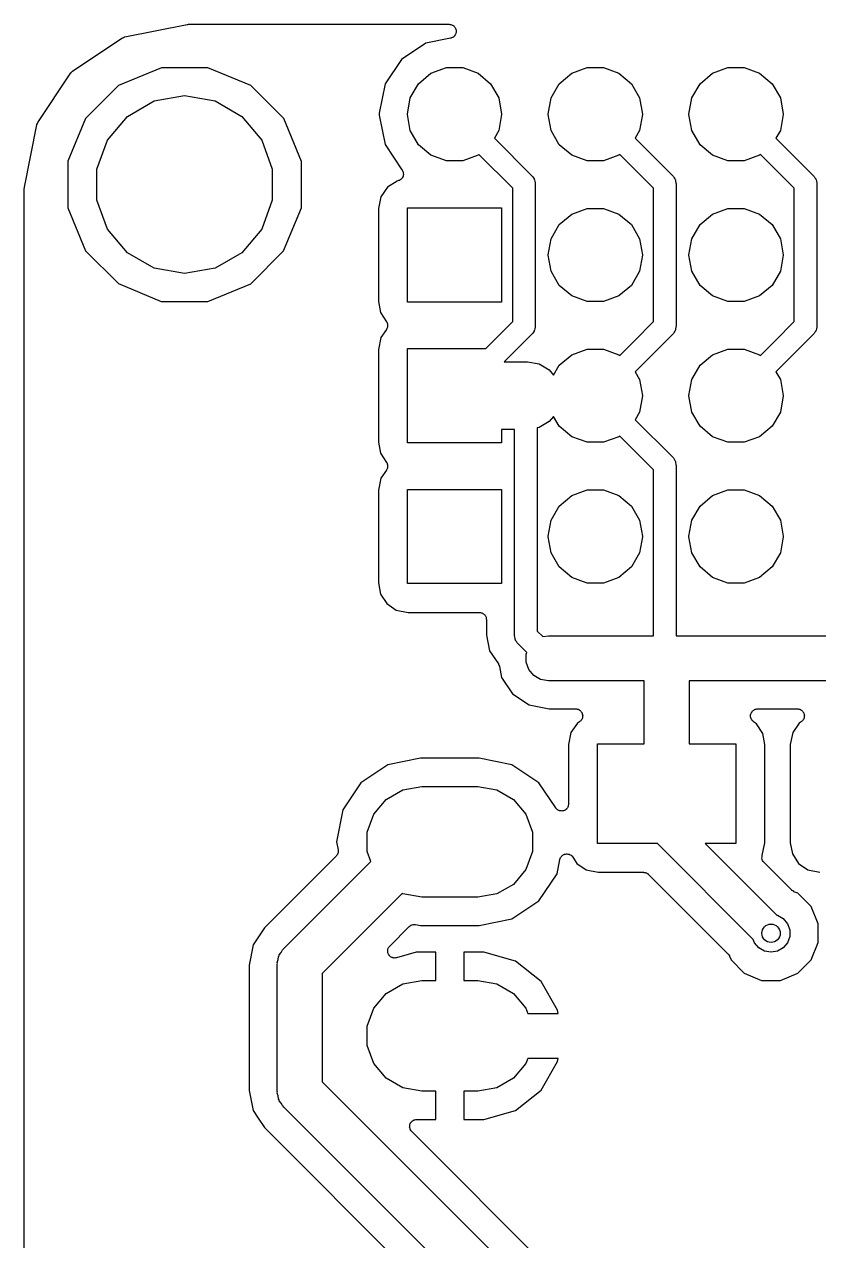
# Model space of a CAD drawing. Extents: x -71.9 to -7.4, y 11.1 to 59.4.
# Drawn here: x -71.89 to -57.56, y 37.44 to 59.39 of the extents above; entities that cross this region are included whole.
import ezdxf

# ---------------------------------------------------------------- set-up
doc = ezdxf.new("R2010")
doc.units = 0
doc.header["$MEASUREMENT"] = 0
doc.layers.add('BLACK', color=7, linetype='CONTINUOUS')

msp = doc.modelspace()

# ---------------------------------------------------------------- linework, layer by layer
at = {"layer": 'Black'}
for p, q in [((-70.0774, 59.1658), (-68.9524, 59.3896)), ((-68.9524, 59.3896), (-68.9399, 59.3898)), ((-68.9399, 59.3898), (-68.9276, 59.392)), ((-68.9276, 59.392), (-64.226, 59.392)), ((-64.226, 59.392), (-64.2164, 59.3903)), ((-64.2164, 59.3903), (-64.2067, 59.3905)), ((-64.2067, 59.3905), (-64.1948, 59.3865)), ((-64.1948, 59.3865), (-64.1825, 59.3843)), ((-64.1825, 59.3843), (-64.1741, 59.3795)), ((-64.1741, 59.3795), (-64.1649, 59.3763)), ((-64.1649, 59.3763), (-64.1552, 59.3685)), ((-64.1552, 59.3685), (-64.1444, 59.3623)), ((-64.1444, 59.3623), (-64.1381, 59.3548)), ((-64.1381, 59.3548), (-64.1305, 59.3487)), ((-64.1305, 59.3487), (-64.124, 59.3381)), ((-64.124, 59.3381), (-64.116, 59.3285)), ((-64.116, 59.3285), (-64.1127, 59.3194)), ((-64.1127, 59.3194), (-64.1076, 59.311)), ((-64.1076, 59.311), (-64.1052, 59.2988)), ((-64.1052, 59.2988), (-64.1009, 59.2871)), ((-64.1009, 59.2871), (-64.1009, 59.2773)), ((-64.1009, 59.2773), (-64.099, 59.2678)), ((-64.099, 59.2678), (-64.1009, 59.2554)), ((-71.0155, 58.5506), (-70.1232, 59.1468)), ((-70.1232, 59.1468), (-70.1206, 59.1479)), ((-70.1206, 59.1479), (-70.1185, 59.1498)), ((-70.1185, 59.1498), (-70.1005, 59.1568)), ((-70.1005, 59.1568), (-70.0828, 59.1646)), ((-70.0828, 59.1646), (-70.08, 59.1648)), ((-70.08, 59.1648), (-70.0774, 59.1658)), ((-64.6487, 59.0514), (-65.0885, 58.7576)), ((-64.2012, 59.1404), (-64.6487, 59.0514)), ((-64.1921, 59.144), (-64.2012, 59.1404)), ((-64.1825, 59.1457), (-64.1921, 59.144)), ((-64.1717, 59.1519), (-64.1825, 59.1457)), ((-64.1601, 59.1564), (-64.1717, 59.1519)), ((-64.1528, 59.1628), (-64.1601, 59.1564)), ((-64.1444, 59.1677), (-64.1528, 59.1628)), ((-64.1363, 59.1773), (-64.1444, 59.1677)), ((-64.1269, 59.1855), (-64.1363, 59.1773)), ((-64.1223, 59.194), (-64.1269, 59.1855)), ((-64.116, 59.2015), (-64.1223, 59.194)), ((-64.1117, 59.2132), (-64.116, 59.2015)), ((-64.1057, 59.2242), (-64.1117, 59.2132)), ((-64.1042, 59.2338), (-64.1057, 59.2242)), ((-64.1009, 59.2429), (-64.1042, 59.2338)), ((-64.1009, 59.2554), (-64.1009, 59.2429)), ((-69.4175, 58.6084), (-70.1925, 58.2881)), ((-68.5789, 58.6076), (-69.4175, 58.6084)), ((-67.8044, 58.286), (-68.5789, 58.6076)), ((-65.0885, 58.7576), (-65.3823, 58.3178)), ((-64.555, 58.5094), (-64.2776, 58.6103)), ((-64.2776, 58.6103), (-63.9824, 58.6103)), ((-63.9824, 58.6103), (-63.705, 58.5094)), ((-62.015, 58.5094), (-61.7376, 58.6103)), ((-61.7376, 58.6103), (-61.4424, 58.6103)), ((-61.4424, 58.6103), (-61.165, 58.5094)), ((-59.475, 58.5094), (-59.1976, 58.6103)), ((-59.1976, 58.6103), (-58.9024, 58.6103)), ((-58.9024, 58.6103), (-58.625, 58.5094)), ((-71.6468, 57.6232), (-71.0506, 58.5155)), ((-71.0506, 58.5155), (-71.0486, 58.5175)), ((-71.0486, 58.5175), (-71.0474, 58.5201)), ((-71.0474, 58.5201), (-71.0334, 58.5334)), ((-71.0334, 58.5334), (-71.0201, 58.5474)), ((-71.0201, 58.5474), (-71.0176, 58.5486)), ((-71.0176, 58.5486), (-71.0155, 58.5506)), ((-64.7811, 58.3196), (-64.555, 58.5094)), ((-63.705, 58.5094), (-63.4789, 58.3196)), ((-62.2411, 58.3196), (-62.015, 58.5094)), ((-61.165, 58.5094), (-60.9389, 58.3196)), ((-59.7011, 58.3196), (-59.475, 58.5094)), ((-58.625, 58.5094), (-58.3989, 58.3196)), ((-70.1925, 58.2881), (-70.786, 57.6956)), ((-67.2119, 57.6925), (-67.8044, 58.286)), ((-65.3823, 58.3178), (-65.488, 57.7866)), ((-64.9287, 58.064), (-64.7811, 58.3196)), ((-63.4789, 58.3196), (-63.3313, 58.064)), ((-62.3887, 58.064), (-62.2411, 58.3196)), ((-60.9389, 58.3196), (-60.7913, 58.064)), ((-59.8487, 58.064), (-59.7011, 58.3196)), ((-58.3989, 58.3196), (-58.2513, 58.064)), ((-70.0324, 57.7304), (-69.5493, 58.0093)), ((-69.5493, 58.0093), (-69, 58.1061)), ((-69, 58.1061), (-68.4507, 58.0093)), ((-68.4507, 58.0093), (-67.9676, 57.7304)), ((-64.98, 57.7732), (-64.9287, 58.064)), ((-63.3313, 58.064), (-63.28, 57.7732)), ((-62.44, 57.7732), (-62.3887, 58.064)), ((-60.7913, 58.064), (-60.74, 57.7732)), ((-59.9, 57.7732), (-59.8487, 58.064)), ((-58.2513, 58.064), (-58.2, 57.7732)), ((-70.3909, 57.3031), (-70.0324, 57.7304)), ((-67.9676, 57.7304), (-67.6091, 57.3031)), ((-65.488, 57.7866), (-65.488, 57.7534)), ((-65.488, 57.7534), (-65.3823, 57.2222)), ((-64.98, 57.7668), (-64.98, 57.7732)), ((-64.9287, 57.476), (-64.98, 57.7668)), ((-63.28, 57.7668), (-63.3313, 57.476)), ((-63.28, 57.7732), (-63.28, 57.7668)), ((-62.44, 57.7668), (-62.44, 57.7732)), ((-62.3887, 57.476), (-62.44, 57.7668)), ((-60.74, 57.7668), (-60.7913, 57.476)), ((-60.74, 57.7732), (-60.74, 57.7668)), ((-59.9, 57.7668), (-59.9, 57.7732)), ((-59.8487, 57.476), (-59.9, 57.7668)), ((-58.2, 57.7668), (-58.2513, 57.476)), ((-58.2, 57.7732), (-58.2, 57.7668)), ((-71.8896, 56.4524), (-71.6658, 57.5774)), ((-71.6658, 57.5774), (-71.6648, 57.58)), ((-71.6648, 57.58), (-71.6646, 57.5828)), ((-71.6646, 57.5828), (-71.6568, 57.6005)), ((-71.6568, 57.6005), (-71.6498, 57.6185)), ((-71.6498, 57.6185), (-71.6479, 57.6206)), ((-71.6479, 57.6206), (-71.6468, 57.6232)), ((-70.786, 57.6956), (-71.1076, 56.9211)), ((-66.8916, 56.9175), (-67.2119, 57.6925)), ((-70.5817, 56.7789), (-70.3909, 57.3031)), ((-67.6091, 57.3031), (-67.4183, 56.7789)), ((-64.7811, 57.2204), (-64.9287, 57.476)), ((-63.3313, 57.476), (-63.4108, 57.3382)), ((-63.4108, 57.3382), (-62.7331, 56.6605)), ((-62.2411, 57.2204), (-62.3887, 57.476)), ((-60.7913, 57.476), (-60.8708, 57.3382)), ((-60.8708, 57.3382), (-60.1931, 56.6605)), ((-59.7011, 57.2204), (-59.8487, 57.476)), ((-58.2513, 57.476), (-58.3308, 57.3382)), ((-58.3308, 57.3382), (-57.6531, 56.6605)), ((-65.3823, 57.2222), (-65.0779, 56.7665)), ((-64.555, 57.0306), (-64.7811, 57.2204)), ((-62.015, 57.0306), (-62.2411, 57.2204)), ((-59.475, 57.0306), (-59.7011, 57.2204)), ((-71.1076, 56.9211), (-71.1084, 56.0825)), ((-66.8924, 56.0789), (-66.8916, 56.9175)), ((-64.2776, 56.9297), (-64.555, 57.0306)), ((-63.9824, 56.9297), (-64.2776, 56.9297)), ((-63.705, 57.0306), (-63.9824, 56.9297)), ((-63.6903, 57.0429), (-63.705, 57.0306)), ((-63.08, 56.4326), (-63.6903, 57.0429)), ((-61.7376, 56.9297), (-62.015, 57.0306)), ((-61.4424, 56.9297), (-61.7376, 56.9297)), ((-61.165, 57.0306), (-61.4424, 56.9297)), ((-61.1503, 57.0429), (-61.165, 57.0306)), ((-60.54, 56.4326), (-61.1503, 57.0429)), ((-59.1976, 56.9297), (-59.475, 57.0306)), ((-58.9024, 56.9297), (-59.1976, 56.9297)), ((-58.625, 57.0306), (-58.9024, 56.9297)), ((-58.6103, 57.0429), (-58.625, 57.0306)), ((-58, 56.4326), (-58.6103, 57.0429)), ((-70.5817, 56.2211), (-70.5817, 56.7789)), ((-67.4183, 56.7789), (-67.4183, 56.2211)), ((-65.0779, 56.7665), (-65.0764, 56.7651)), ((-65.0764, 56.7651), (-65.0749, 56.762)), ((-65.0749, 56.762), (-65.0745, 56.7614)), ((-65.0745, 56.7614), (-65.0735, 56.7593)), ((-65.0735, 56.7593), (-65.0688, 56.7497)), ((-65.0626, 56.6389), (-65.0722, 56.6245)), ((-65.0688, 56.7497), (-65.06, 56.7348)), ((-65.0614, 56.6437), (-65.0626, 56.6389)), ((-65.059, 56.648), (-65.0614, 56.6437)), ((-65.06, 56.7348), (-65.0591, 56.73)), ((-65.0591, 56.73), (-65.0569, 56.7256)), ((-65.0562, 56.665), (-65.059, 56.648)), ((-65.0569, 56.7256), (-65.055, 56.7084)), ((-65.0521, 56.6817), (-65.0562, 56.665)), ((-65.055, 56.7084), (-65.0518, 56.6915)), ((-65.0518, 56.6915), (-65.0526, 56.6866)), ((-65.0526, 56.6866), (-65.0521, 56.6817)), ((-62.7331, 56.6605), (-62.728, 56.6532)), ((-62.728, 56.6532), (-62.7211, 56.6474)), ((-62.7211, 56.6474), (-62.7079, 56.6244)), ((-60.1931, 56.6605), (-60.188, 56.6532)), ((-60.188, 56.6532), (-60.1811, 56.6474)), ((-60.1811, 56.6474), (-60.1679, 56.6244)), ((-57.6531, 56.6605), (-57.648, 56.6532)), ((-57.648, 56.6532), (-57.6411, 56.6474)), ((-57.6411, 56.6474), (-57.6279, 56.6244)), ((-71.892, 56.4276), (-71.8898, 56.4399)), ((-71.892, 56.0574), (-71.892, 56.4276)), ((-71.8898, 56.4399), (-71.8896, 56.4524)), ((-65.3411, 56.4512), (-65.4571, 56.2815)), ((-65.1675, 56.5629), (-65.3411, 56.4512)), ((-65.1553, 56.5652), (-65.1675, 56.5629)), ((-65.1392, 56.5713), (-65.1553, 56.5652)), ((-65.1227, 56.5761), (-65.1392, 56.5713)), ((-65.1187, 56.579), (-65.1227, 56.5761)), ((-65.1141, 56.5808), (-65.1187, 56.579)), ((-65.101, 56.592), (-65.1141, 56.5808)), ((-65.0871, 56.6022), (-65.101, 56.592)), ((-65.0843, 56.6063), (-65.0871, 56.6022)), ((-65.0806, 56.6095), (-65.0843, 56.6063)), ((-65.0722, 56.6245), (-65.0806, 56.6095)), ((-63.08, 54.0274), (-63.08, 56.4326)), ((-62.7079, 56.6244), (-62.6926, 56.6027)), ((-62.6926, 56.6027), (-62.6903, 56.594)), ((-62.6903, 56.594), (-62.6859, 56.5863)), ((-62.6859, 56.5863), (-62.6812, 56.5601)), ((-62.6812, 56.5601), (-62.6744, 56.5345)), ((-62.6744, 56.5345), (-62.6752, 56.5256)), ((-62.6752, 56.5256), (-62.6736, 56.5168)), ((-62.6736, 56.5168), (-62.6736, 53.9432)), ((-60.54, 54.0274), (-60.54, 56.4326)), ((-60.1679, 56.6244), (-60.1526, 56.6027)), ((-60.1526, 56.6027), (-60.1503, 56.594)), ((-60.1503, 56.594), (-60.1459, 56.5863)), ((-60.1459, 56.5863), (-60.1412, 56.5601)), ((-60.1412, 56.5601), (-60.1344, 56.5345)), ((-60.1344, 56.5345), (-60.1352, 56.5256)), ((-60.1352, 56.5256), (-60.1336, 56.5168)), ((-60.1336, 56.5168), (-60.1336, 53.9432)), ((-58, 54.0274), (-58, 56.4326)), ((-57.6279, 56.6244), (-57.6126, 56.6027)), ((-57.6126, 56.6027), (-57.6103, 56.594)), ((-57.6103, 56.594), (-57.6059, 56.5863)), ((-57.6059, 56.5863), (-57.6012, 56.5601)), ((-57.6012, 56.5601), (-57.5944, 56.5345)), ((-57.5944, 56.5345), (-57.5952, 56.5256)), ((-57.5952, 56.5256), (-57.5936, 56.5168)), ((-57.5936, 56.5168), (-57.5936, 53.9432)), ((-70.3909, 55.6969), (-70.5817, 56.2211)), ((-67.4183, 56.2211), (-67.6091, 55.6969)), ((-65.4571, 56.2815), (-65.5004, 56.0673)), ((-71.892, 33.0574), (-71.892, 56.0574)), ((-71.1084, 56.0825), (-70.7881, 55.3075)), ((-67.214, 55.3044), (-66.8924, 56.0789)), ((-65.5004, 56.0673), (-65.5004, 54.3918)), ((-64.98, 54.38), (-64.98, 56.08)), ((-64.98, 56.08), (-63.28, 56.08)), ((-63.28, 56.08), (-63.28, 54.38)), ((-62.2411, 55.7796), (-62.015, 55.9694)), ((-62.015, 55.9694), (-61.7376, 56.0703)), ((-61.7376, 56.0703), (-61.4424, 56.0703)), ((-61.4424, 56.0703), (-61.165, 55.9694)), ((-61.165, 55.9694), (-60.9389, 55.7796)), ((-59.7011, 55.7796), (-59.475, 55.9694)), ((-59.475, 55.9694), (-59.1976, 56.0703)), ((-59.1976, 56.0703), (-58.9024, 56.0703)), ((-58.9024, 56.0703), (-58.625, 55.9694)), ((-58.625, 55.9694), (-58.3989, 55.7796)), ((-62.3887, 55.524), (-62.2411, 55.7796)), ((-60.9389, 55.7796), (-60.7913, 55.524)), ((-59.8487, 55.524), (-59.7011, 55.7796)), ((-58.3989, 55.7796), (-58.2513, 55.524)), ((-70.0324, 55.2696), (-70.3909, 55.6969)), ((-67.6091, 55.6969), (-67.9676, 55.2696)), ((-62.44, 55.2332), (-62.3887, 55.524)), ((-60.7913, 55.524), (-60.74, 55.2332)), ((-59.9, 55.2332), (-59.8487, 55.524)), ((-58.2513, 55.524), (-58.2, 55.2332)), ((-70.7881, 55.3075), (-70.1956, 54.714)), ((-69.5493, 54.9907), (-70.0324, 55.2696)), ((-67.9676, 55.2696), (-68.4507, 54.9907)), ((-67.8075, 54.7119), (-67.214, 55.3044)), ((-62.44, 55.2268), (-62.44, 55.2332)), ((-62.3887, 54.936), (-62.44, 55.2268)), ((-60.74, 55.2268), (-60.7913, 54.936)), ((-60.74, 55.2332), (-60.74, 55.2268)), ((-59.9, 55.2268), (-59.9, 55.2332)), ((-59.8487, 54.936), (-59.9, 55.2268)), ((-58.2, 55.2268), (-58.2513, 54.936)), ((-58.2, 55.2332), (-58.2, 55.2268)), ((-69, 54.8939), (-69.5493, 54.9907)), ((-68.4507, 54.9907), (-69, 54.8939)), ((-62.2411, 54.6804), (-62.3887, 54.936)), ((-60.7913, 54.936), (-60.9389, 54.6804)), ((-59.7011, 54.6804), (-59.8487, 54.936)), ((-58.2513, 54.936), (-58.3989, 54.6804)), ((-70.1956, 54.714), (-69.4211, 54.3924)), ((-68.5825, 54.3916), (-67.8075, 54.7119)), ((-62.015, 54.4906), (-62.2411, 54.6804)), ((-60.9389, 54.6804), (-61.165, 54.4906)), ((-59.475, 54.4906), (-59.7011, 54.6804)), ((-58.3989, 54.6804), (-58.625, 54.4906)), ((-61.7376, 54.3897), (-62.015, 54.4906)), ((-61.165, 54.4906), (-61.4424, 54.3897)), ((-59.1976, 54.3897), (-59.475, 54.4906)), ((-58.625, 54.4906), (-58.9024, 54.3897)), ((-69.4211, 54.3924), (-68.5825, 54.3916)), ((-65.5004, 54.3918), (-65.4629, 54.1925)), ((-63.28, 54.38), (-64.98, 54.38)), ((-61.4424, 54.3897), (-61.7376, 54.3897)), ((-58.9024, 54.3897), (-59.1976, 54.3897)), ((-65.4629, 54.1925), (-65.3562, 54.0266)), ((-65.3562, 54.0266), (-65.3531, 54.0193)), ((-65.3531, 54.0193), (-65.3485, 54.0129)), ((-65.3485, 54.0129), (-65.3447, 53.9992)), ((-65.3447, 53.9992), (-65.3391, 53.986)), ((-63.5674, 53.54), (-63.08, 54.0274)), ((-60.8837, 53.6837), (-60.54, 54.0274)), ((-58.3437, 53.6837), (-58, 54.0274)), ((-65.3581, 53.8863), (-65.4571, 53.7415)), ((-65.3549, 53.8935), (-65.3581, 53.8863)), ((-65.3501, 53.8998), (-65.3549, 53.8935)), ((-65.3458, 53.9134), (-65.3501, 53.8998)), ((-65.3399, 53.9265), (-65.3458, 53.9134)), ((-65.3393, 53.9344), (-65.3399, 53.9265)), ((-65.337, 53.9419), (-65.3393, 53.9344)), ((-65.3391, 53.986), (-65.3387, 53.9781)), ((-65.3387, 53.9781), (-65.3366, 53.9704)), ((-65.3366, 53.9704), (-65.3377, 53.9562)), ((-65.3377, 53.9562), (-65.337, 53.9419)), ((-62.7331, 53.7995), (-63.233, 53.2996)), ((-62.728, 53.8068), (-62.7331, 53.7995)), ((-62.7211, 53.8126), (-62.728, 53.8068)), ((-62.7079, 53.8356), (-62.7211, 53.8126)), ((-62.6926, 53.8573), (-62.7079, 53.8356)), ((-62.6903, 53.866), (-62.6926, 53.8573)), ((-62.6859, 53.8737), (-62.6903, 53.866)), ((-62.6812, 53.8999), (-62.6859, 53.8737)), ((-62.6744, 53.9255), (-62.6812, 53.8999)), ((-62.6736, 53.9432), (-62.6752, 53.9344)), ((-62.6752, 53.9344), (-62.6744, 53.9255)), ((-60.1931, 53.7995), (-60.5963, 53.3963)), ((-60.188, 53.8068), (-60.1931, 53.7995)), ((-60.1811, 53.8126), (-60.188, 53.8068)), ((-60.1679, 53.8356), (-60.1811, 53.8126)), ((-60.1526, 53.8573), (-60.1679, 53.8356)), ((-60.1503, 53.866), (-60.1526, 53.8573)), ((-60.1459, 53.8737), (-60.1503, 53.866)), ((-60.1412, 53.8999), (-60.1459, 53.8737)), ((-60.1344, 53.9255), (-60.1412, 53.8999)), ((-60.1336, 53.9432), (-60.1352, 53.9344)), ((-60.1352, 53.9344), (-60.1344, 53.9255)), ((-57.6531, 53.7995), (-58.0563, 53.3963)), ((-57.648, 53.8068), (-57.6531, 53.7995)), ((-57.6411, 53.8126), (-57.648, 53.8068)), ((-57.6279, 53.8356), (-57.6411, 53.8126)), ((-57.6126, 53.8573), (-57.6279, 53.8356)), ((-57.6103, 53.866), (-57.6126, 53.8573)), ((-57.6059, 53.8737), (-57.6103, 53.866)), ((-57.6012, 53.8999), (-57.6059, 53.8737)), ((-57.5944, 53.9255), (-57.6012, 53.8999)), ((-57.5936, 53.9432), (-57.5952, 53.9344)), ((-57.5952, 53.9344), (-57.5944, 53.9255)), ((-65.4571, 53.7415), (-65.5004, 53.5273)), ((-61.1503, 53.417), (-60.8837, 53.6837)), ((-58.6103, 53.417), (-58.3437, 53.6837)), ((-65.5004, 53.5273), (-65.5004, 51.8518)), ((-64.98, 51.84), (-64.98, 53.54)), ((-64.98, 53.54), (-63.5674, 53.54)), ((-62.2411, 53.2396), (-62.015, 53.4294)), ((-62.015, 53.4294), (-61.7376, 53.5303)), ((-61.7376, 53.5303), (-61.4424, 53.5303)), ((-61.4424, 53.5303), (-61.165, 53.4294)), ((-61.165, 53.4294), (-61.1503, 53.417)), ((-60.5963, 53.3963), (-60.8708, 53.1218)), ((-59.7011, 53.2396), (-59.475, 53.4294)), ((-59.475, 53.4294), (-59.1976, 53.5303)), ((-59.1976, 53.5303), (-58.9024, 53.5303)), ((-58.9024, 53.5303), (-58.625, 53.4294)), ((-58.625, 53.4294), (-58.6103, 53.417)), ((-58.0563, 53.3963), (-58.3308, 53.1218)), ((-63.233, 53.2996), (-62.8132, 53.2996)), ((-62.8132, 53.2996), (-62.6047, 53.2628)), ((-62.6047, 53.2628), (-62.4214, 53.157)), ((-62.4214, 53.157), (-62.3429, 53.0634)), ((-62.3429, 53.0634), (-62.2411, 53.2396)), ((-60.8708, 53.1218), (-60.7913, 52.984)), ((-59.8487, 52.984), (-59.7011, 53.2396)), ((-58.3308, 53.1218), (-58.2513, 52.984)), ((-60.7913, 52.984), (-60.74, 52.6932)), ((-59.9, 52.6932), (-59.8487, 52.984)), ((-58.2513, 52.984), (-58.2, 52.6932)), ((-60.74, 52.6868), (-60.7913, 52.396)), ((-60.74, 52.6932), (-60.74, 52.6868)), ((-59.9, 52.6868), (-59.9, 52.6932)), ((-59.8487, 52.396), (-59.9, 52.6868)), ((-58.2, 52.6868), (-58.2513, 52.396)), ((-58.2, 52.6932), (-58.2, 52.6868)), ((-62.3429, 52.3166), (-62.4214, 52.223)), ((-62.2411, 52.1404), (-62.3429, 52.3166)), ((-60.7913, 52.396), (-60.8708, 52.2582)), ((-60.8708, 52.2582), (-60.1931, 51.5805)), ((-59.7011, 52.1404), (-59.8487, 52.396)), ((-58.2513, 52.396), (-58.3989, 52.1404)), ((-63.0464, 52.0804), (-63.28, 52.0804)), ((-63.28, 52.0804), (-63.28, 51.84)), ((-63.0464, 48.6039), (-63.0464, 52.0804)), ((-62.6047, 52.1172), (-62.64, 52.1109)), ((-62.64, 52.1109), (-62.64, 48.6039)), ((-62.4214, 52.223), (-62.6047, 52.1172)), ((-62.015, 51.9506), (-62.2411, 52.1404)), ((-59.475, 51.9506), (-59.7011, 52.1404)), ((-58.3989, 52.1404), (-58.625, 51.9506)), ((-65.5004, 51.8518), (-65.4629, 51.6525)), ((-63.28, 51.84), (-64.98, 51.84)), ((-61.7376, 51.8497), (-62.015, 51.9506)), ((-61.4424, 51.8497), (-61.7376, 51.8497)), ((-61.165, 51.9506), (-61.4424, 51.8497)), ((-61.1503, 51.9629), (-61.165, 51.9506)), ((-60.54, 51.3526), (-61.1503, 51.9629)), ((-59.1976, 51.8497), (-59.475, 51.9506)), ((-58.9024, 51.8497), (-59.1976, 51.8497)), ((-58.625, 51.9506), (-58.9024, 51.8497)), ((-65.4629, 51.6525), (-65.3562, 51.4866)), ((-60.1931, 51.5805), (-60.188, 51.5732)), ((-65.3562, 51.4866), (-65.3531, 51.4793)), ((-65.3501, 51.3598), (-65.3549, 51.3535)), ((-65.3531, 51.4793), (-65.3485, 51.4729)), ((-65.3458, 51.3734), (-65.3501, 51.3598)), ((-65.3485, 51.4729), (-65.3447, 51.4592)), ((-65.3399, 51.3865), (-65.3458, 51.3734)), ((-65.3447, 51.4592), (-65.3391, 51.446)), ((-65.3393, 51.3944), (-65.3399, 51.3865)), ((-65.337, 51.4019), (-65.3393, 51.3944)), ((-65.3391, 51.446), (-65.3387, 51.4381)), ((-65.3387, 51.4381), (-65.3366, 51.4304)), ((-65.3366, 51.4304), (-65.3377, 51.4162)), ((-65.3377, 51.4162), (-65.337, 51.4019)), ((-60.188, 51.5732), (-60.1811, 51.5674)), ((-60.1811, 51.5674), (-60.1679, 51.5444)), ((-60.1679, 51.5444), (-60.1526, 51.5227)), ((-60.1526, 51.5227), (-60.1503, 51.514)), ((-60.1503, 51.514), (-60.1459, 51.5063)), ((-60.1459, 51.5063), (-60.1412, 51.4801)), ((-60.1412, 51.4801), (-60.1344, 51.4545)), ((-60.1344, 51.4545), (-60.1352, 51.4456)), ((-60.1352, 51.4456), (-60.1336, 51.4368)), ((-60.1336, 51.4368), (-60.1336, 48.3606)), ((-65.4571, 51.2015), (-65.5004, 50.9873)), ((-65.3581, 51.3463), (-65.4571, 51.2015)), ((-65.3549, 51.3535), (-65.3581, 51.3463)), ((-60.54, 48.3606), (-60.54, 51.3526)), ((-65.5004, 50.9873), (-65.5004, 49.3118)), ((-64.98, 49.3), (-64.98, 51)), ((-64.98, 51), (-63.28, 51)), ((-63.28, 51), (-63.28, 49.3)), ((-62.015, 50.8894), (-61.7376, 50.9903)), ((-61.7376, 50.9903), (-61.4424, 50.9903)), ((-61.4424, 50.9903), (-61.165, 50.8894)), ((-59.475, 50.8894), (-59.1976, 50.9903)), ((-59.1976, 50.9903), (-58.9024, 50.9903)), ((-58.9024, 50.9903), (-58.625, 50.8894)), ((-62.2411, 50.6996), (-62.015, 50.8894)), ((-61.165, 50.8894), (-60.9389, 50.6996)), ((-59.7011, 50.6996), (-59.475, 50.8894)), ((-58.625, 50.8894), (-58.3989, 50.6996)), ((-62.3887, 50.444), (-62.2411, 50.6996)), ((-60.9389, 50.6996), (-60.7913, 50.444)), ((-59.8487, 50.444), (-59.7011, 50.6996)), ((-58.3989, 50.6996), (-58.2513, 50.444)), ((-62.44, 50.1532), (-62.3887, 50.444)), ((-60.7913, 50.444), (-60.74, 50.1532)), ((-59.9, 50.1532), (-59.8487, 50.444)), ((-58.2513, 50.444), (-58.2, 50.1532)), ((-62.44, 50.1468), (-62.44, 50.1532)), ((-62.3887, 49.856), (-62.44, 50.1468)), ((-60.74, 50.1468), (-60.7913, 49.856)), ((-60.74, 50.1532), (-60.74, 50.1468)), ((-59.9, 50.1468), (-59.9, 50.1532)), ((-59.8487, 49.856), (-59.9, 50.1468)), ((-58.2, 50.1468), (-58.2513, 49.856)), ((-58.2, 50.1532), (-58.2, 50.1468)), ((-62.2411, 49.6004), (-62.3887, 49.856)), ((-60.7913, 49.856), (-60.9389, 49.6004)), ((-59.7011, 49.6004), (-59.8487, 49.856)), ((-58.2513, 49.856), (-58.3989, 49.6004)), ((-62.015, 49.4106), (-62.2411, 49.6004)), ((-61.7376, 49.3097), (-62.015, 49.4106)), ((-61.165, 49.4106), (-61.4424, 49.3097)), ((-60.9389, 49.6004), (-61.165, 49.4106)), ((-59.475, 49.4106), (-59.7011, 49.6004)), ((-59.1976, 49.3097), (-59.475, 49.4106)), ((-58.625, 49.4106), (-58.9024, 49.3097)), ((-58.3989, 49.6004), (-58.625, 49.4106)), ((-65.5004, 49.3118), (-65.4629, 49.1125)), ((-63.28, 49.3), (-64.98, 49.3)), ((-61.4424, 49.3097), (-61.7376, 49.3097)), ((-58.9024, 49.3097), (-59.1976, 49.3097)), ((-65.4629, 49.1125), (-65.3512, 48.9389)), ((-65.3512, 48.9389), (-65.1815, 48.8229)), ((-65.1815, 48.8229), (-64.9673, 48.7796)), ((-64.9673, 48.7796), (-63.6814, 48.7796)), ((-63.6814, 48.7796), (-63.6705, 48.7776)), ((-63.6705, 48.7776), (-63.6593, 48.7776)), ((-63.6593, 48.7776), (-63.6489, 48.7738)), ((-63.6489, 48.7738), (-63.638, 48.7719)), ((-63.638, 48.7719), (-63.6283, 48.7663)), ((-63.6283, 48.7663), (-63.6179, 48.7625)), ((-63.6179, 48.7625), (-63.6094, 48.7554)), ((-63.6094, 48.7554), (-63.5998, 48.7498)), ((-63.5998, 48.7498), (-63.5926, 48.7413)), ((-63.5926, 48.7413), (-63.5841, 48.7342)), ((-63.5841, 48.7342), (-63.5786, 48.7246)), ((-63.5786, 48.7246), (-63.5714, 48.7161)), ((-63.5714, 48.7161), (-63.5676, 48.7056)), ((-63.5676, 48.7056), (-63.5621, 48.696)), ((-63.5621, 48.696), (-63.5601, 48.6851)), ((-63.5601, 48.6851), (-63.5563, 48.6746)), ((-63.5563, 48.6746), (-63.5563, 48.6635)), ((-63.5563, 48.6635), (-63.5544, 48.6526)), ((-63.5544, 48.6526), (-63.5544, 48.3726)), ((-63.0464, 48.3601), (-63.0464, 48.6039)), ((-62.64, 48.6039), (-62.64, 48.4442)), ((-63.5544, 48.3726), (-63.498, 48.0889)), ((-63.0448, 48.3513), (-63.0464, 48.3601)), ((-63.0456, 48.3424), (-63.0448, 48.3513)), ((-63.0388, 48.3167), (-63.0456, 48.3424)), ((-63.0341, 48.2906), (-63.0388, 48.3167)), ((-63.0297, 48.2828), (-63.0341, 48.2906)), ((-62.64, 48.4442), (-62.5385, 48.3427)), ((-62.5385, 48.3427), (-62.4373, 48.3606)), ((-62.4373, 48.3606), (-60.54, 48.3606)), ((-60.1336, 48.3606), (-56.8899, 48.3606)), ((-63.498, 48.0889), (-63.3383, 47.8499)), ((-63.0274, 48.2742), (-63.0297, 48.2828)), ((-63.0121, 48.2525), (-63.0274, 48.2742)), ((-62.9989, 48.2295), (-63.0121, 48.2525)), ((-62.992, 48.2237), (-62.9989, 48.2295)), ((-62.9869, 48.2164), (-62.992, 48.2237)), ((-62.8262, 48.0557), (-62.9869, 48.2164)), ((-63.3383, 47.8499), (-63.3372, 47.8474)), ((-62.8375, 48.0247), (-62.8262, 48.0557)), ((-62.8375, 47.8836), (-62.8375, 48.0247)), ((-62.7892, 47.751), (-62.8375, 47.8836)), ((-63.3372, 47.8474), (-63.3353, 47.8453)), ((-63.3353, 47.8453), (-63.3283, 47.8272)), ((-63.3283, 47.8272), (-63.3206, 47.8096)), ((-63.3206, 47.8096), (-63.3204, 47.8068)), ((-63.3204, 47.8068), (-63.3194, 47.8042)), ((-63.3194, 47.8042), (-63.2798, 47.6052)), ((-62.6985, 47.6428), (-62.7892, 47.751)), ((-62.5763, 47.5723), (-62.6985, 47.6428)), ((-63.2798, 47.6052), (-63.0821, 47.3093)), ((-62.4373, 47.5478), (-62.5763, 47.5723)), ((-60.7086, 47.5478), (-62.4373, 47.5478)), ((-60.7086, 46.4107), (-60.7086, 47.5478)), ((-56.8899, 47.5478), (-59.8958, 47.5478)), ((-59.8958, 47.5478), (-59.8958, 46.4107)), ((-63.0821, 47.3093), (-62.7863, 47.1117)), ((-62.7863, 47.1117), (-62.4248, 47.0398)), ((-62.4248, 47.0398), (-61.9446, 47.0398)), ((-61.9446, 47.0398), (-61.9366, 47.0384)), ((-61.9366, 47.0384), (-61.9286, 47.0387)), ((-61.9286, 47.0387), (-61.9151, 47.0346)), ((-61.9151, 47.0346), (-61.9011, 47.0321)), ((-61.9011, 47.0321), (-61.8941, 47.0281)), ((-61.8941, 47.0281), (-61.8864, 47.0257)), ((-61.8864, 47.0257), (-61.8752, 47.0171)), ((-61.8752, 47.0171), (-61.8629, 47.01)), ((-61.8629, 47.01), (-61.8577, 47.0039)), ((-61.8577, 47.0039), (-61.8513, 46.999)), ((-61.8513, 46.999), (-61.8437, 46.9871)), ((-61.8437, 46.9871), (-61.8346, 46.9763)), ((-61.8346, 46.9763), (-61.8318, 46.9687)), ((-58.7779, 46.9651), (-58.7743, 46.9703)), ((-58.7743, 46.9703), (-58.7722, 46.9763)), ((-58.7722, 46.9763), (-58.762, 46.9884)), ((-58.762, 46.9884), (-58.753, 47.0015)), ((-58.753, 47.0015), (-58.7479, 47.0052)), ((-58.7479, 47.0052), (-58.7438, 47.01)), ((-58.7438, 47.01), (-58.7301, 47.018)), ((-58.7301, 47.018), (-58.7172, 47.0272)), ((-58.7172, 47.0272), (-58.7111, 47.0289)), ((-58.7111, 47.0289), (-58.7056, 47.0321)), ((-58.7056, 47.0321), (-58.69, 47.0349)), ((-58.69, 47.0349), (-58.6747, 47.0391)), ((-58.6747, 47.0391), (-58.6684, 47.0387)), ((-58.6684, 47.0387), (-58.6622, 47.0398)), ((-58.6622, 47.0398), (-57.9446, 47.0398)), ((-57.9446, 47.0398), (-57.9366, 47.0384)), ((-57.9366, 47.0384), (-57.9286, 47.0387)), ((-57.9286, 47.0387), (-57.9151, 47.0346)), ((-57.9151, 47.0346), (-57.9011, 47.0321)), ((-57.9011, 47.0321), (-57.8941, 47.0281)), ((-57.8941, 47.0281), (-57.8864, 47.0257)), ((-57.8864, 47.0257), (-57.8752, 47.0171)), ((-57.8752, 47.0171), (-57.8629, 47.01)), ((-57.8629, 47.01), (-57.8577, 47.0039)), ((-57.8577, 47.0039), (-57.8513, 46.999)), ((-57.8513, 46.999), (-57.8437, 46.9871)), ((-57.8437, 46.9871), (-57.8346, 46.9763)), ((-57.8346, 46.9763), (-57.8318, 46.9687)), ((-61.9132, 46.7819), (-62.0292, 46.6122)), ((-61.8758, 46.806), (-61.9132, 46.7819)), ((-61.8699, 46.8114), (-61.8758, 46.806)), ((-61.8629, 46.8155), (-61.8699, 46.8114)), ((-61.8538, 46.8263), (-61.8629, 46.8155)), ((-61.8435, 46.8359), (-61.8538, 46.8263)), ((-61.8398, 46.8431), (-61.8435, 46.8359)), ((-61.8346, 46.8493), (-61.8398, 46.8431)), ((-61.8297, 46.8625), (-61.8346, 46.8493)), ((-61.8318, 46.9687), (-61.8275, 46.9619)), ((-61.8233, 46.8751), (-61.8297, 46.8625)), ((-61.8275, 46.9619), (-61.8243, 46.9481)), ((-61.8243, 46.9481), (-61.8195, 46.9348)), ((-61.8223, 46.8831), (-61.8233, 46.8751)), ((-61.8195, 46.8907), (-61.8223, 46.8831)), ((-61.8195, 46.9348), (-61.8195, 46.9267)), ((-61.8195, 46.9267), (-61.8177, 46.9189)), ((-61.8177, 46.9189), (-61.8195, 46.9048)), ((-61.8195, 46.9048), (-61.8195, 46.8907)), ((-58.7888, 46.9224), (-58.7873, 46.9285)), ((-58.7873, 46.9066), (-58.7888, 46.9224)), ((-58.7873, 46.9348), (-58.7818, 46.9497)), ((-58.7873, 46.9285), (-58.7873, 46.9348)), ((-58.7873, 46.8907), (-58.7873, 46.9066)), ((-58.7851, 46.8848), (-58.7873, 46.8907)), ((-58.7845, 46.8785), (-58.7851, 46.8848)), ((-58.7776, 46.8642), (-58.7845, 46.8785)), ((-58.7818, 46.9497), (-58.7779, 46.9651)), ((-58.7722, 46.8493), (-58.7776, 46.8642)), ((-58.7681, 46.8444), (-58.7722, 46.8493)), ((-58.7654, 46.8387), (-58.7681, 46.8444)), ((-58.754, 46.8276), (-58.7654, 46.8387)), ((-58.7438, 46.8155), (-58.754, 46.8276)), ((-58.7383, 46.8123), (-58.7438, 46.8155)), ((-58.7338, 46.8079), (-58.7383, 46.8123)), ((-58.681, 46.7718), (-58.7338, 46.8079)), ((-58.5692, 46.5981), (-58.681, 46.7718)), ((-57.9132, 46.7819), (-58.0292, 46.6122)), ((-57.8758, 46.806), (-57.9132, 46.7819)), ((-57.8699, 46.8114), (-57.8758, 46.806)), ((-57.8629, 46.8155), (-57.8699, 46.8114)), ((-57.8538, 46.8263), (-57.8629, 46.8155)), ((-57.8435, 46.8359), (-57.8538, 46.8263)), ((-57.8398, 46.8431), (-57.8435, 46.8359)), ((-57.8346, 46.8493), (-57.8398, 46.8431)), ((-57.8297, 46.8625), (-57.8346, 46.8493)), ((-57.8318, 46.9687), (-57.8275, 46.9619)), ((-57.8233, 46.8751), (-57.8297, 46.8625)), ((-57.8275, 46.9619), (-57.8243, 46.9481)), ((-57.8243, 46.9481), (-57.8195, 46.9348)), ((-57.8223, 46.8831), (-57.8233, 46.8751)), ((-57.8195, 46.8907), (-57.8223, 46.8831)), ((-57.8195, 46.9348), (-57.8195, 46.9267)), ((-57.8195, 46.9267), (-57.8177, 46.9189)), ((-57.8177, 46.9189), (-57.8195, 46.9048)), ((-57.8195, 46.9048), (-57.8195, 46.8907)), ((-62.0292, 46.6122), (-62.0726, 46.398)), ((-58.5317, 46.3988), (-58.5692, 46.5981)), ((-58.0292, 46.6122), (-58.0726, 46.398)), ((-62.0726, 46.398), (-62.0726, 45.3222)), ((-61.5522, 44.6107), (-61.5522, 46.4107)), ((-61.5522, 46.4107), (-60.7086, 46.4107)), ((-59.8958, 46.4107), (-59.0522, 46.4107)), ((-59.0522, 46.4107), (-59.0522, 44.6107)), ((-58.5317, 44.6234), (-58.5317, 46.3988)), ((-58.0726, 46.398), (-58.0726, 44.6225)), ((-64.7431, 46.1474), (-65.3318, 46.0303)), ((-63.6845, 46.1474), (-64.7431, 46.1474)), ((-63.0958, 46.0303), (-63.6845, 46.1474)), ((-65.3318, 46.0303), (-65.8202, 45.704)), ((-62.6074, 45.704), (-63.0958, 46.0303)), ((-65.8202, 45.704), (-66.1465, 45.2155)), ((-62.3052, 45.2517), (-62.6074, 45.704)), ((-65.3623, 45.4054), (-65.0615, 45.5791)), ((-65.0615, 45.5791), (-64.7195, 45.6394)), ((-64.7195, 45.6394), (-63.7081, 45.6394)), ((-63.7081, 45.6394), (-63.366, 45.5791)), ((-63.366, 45.5791), (-63.0653, 45.4054)), ((-66.1465, 45.2155), (-66.2611, 44.6394)), ((-65.5856, 45.1394), (-65.3623, 45.4054)), ((-63.0653, 45.4054), (-62.842, 45.1394)), ((-62.3004, 45.2466), (-62.3052, 45.2517)), ((-62.2969, 45.2406), (-62.3004, 45.2466)), ((-62.2852, 45.2308), (-62.2969, 45.2406)), ((-62.2747, 45.2198), (-62.2852, 45.2308)), ((-62.2684, 45.2167), (-62.2747, 45.2198)), ((-62.2631, 45.2122), (-62.2684, 45.2167)), ((-62.1244, 45.222), (-62.1361, 45.2122)), ((-62.1118, 45.2305), (-62.1244, 45.222)), ((-62.1077, 45.2361), (-62.1118, 45.2305)), ((-62.1023, 45.2406), (-62.1077, 45.2361)), ((-62.0947, 45.2538), (-62.1023, 45.2406)), ((-62.0857, 45.266), (-62.0947, 45.2538)), ((-62.0837, 45.2727), (-62.0857, 45.266)), ((-62.0803, 45.2788), (-62.0837, 45.2727)), ((-62.0776, 45.2938), (-62.0803, 45.2788)), ((-62.0734, 45.3084), (-62.0776, 45.2938)), ((-62.0726, 45.3222), (-62.0738, 45.3153)), ((-62.0738, 45.3153), (-62.0734, 45.3084)), ((-65.7043, 44.813), (-65.5856, 45.1394)), ((-62.842, 45.1394), (-62.7233, 44.813)), ((-62.2488, 45.207), (-62.2631, 45.2122)), ((-62.2351, 45.2003), (-62.2488, 45.207)), ((-62.2282, 45.1995), (-62.2351, 45.2003)), ((-62.2217, 45.1971), (-62.2282, 45.1995)), ((-62.2064, 45.1971), (-62.2217, 45.1971)), ((-62.1913, 45.1955), (-62.2064, 45.1971)), ((-62.1845, 45.1971), (-62.1913, 45.1955)), ((-62.1775, 45.1971), (-62.1845, 45.1971)), ((-62.1632, 45.2023), (-62.1775, 45.1971)), ((-62.1485, 45.206), (-62.1632, 45.2023)), ((-62.1427, 45.2098), (-62.1485, 45.206)), ((-62.1361, 45.2122), (-62.1427, 45.2098)), ((-65.7043, 44.4658), (-65.7043, 44.813)), ((-62.7233, 44.813), (-62.7233, 44.4658)), ((-66.2611, 44.6394), (-66.2322, 44.494)), ((-60.4697, 44.6107), (-61.5522, 44.6107)), ((-58.7395, 42.8804), (-60.4697, 44.6107)), ((-59.0522, 44.6107), (-59.6076, 44.6107)), ((-59.6076, 44.6107), (-58.3136, 43.3166)), ((-58.5786, 44.3917), (-58.5317, 44.6234)), ((-58.0726, 44.6225), (-58.0351, 44.4232)), ((-66.267, 44.3794), (-67.5607, 43.0857)), ((-66.2567, 44.3941), (-66.267, 44.3794)), ((-66.2454, 44.4081), (-66.2567, 44.3941)), ((-66.2441, 44.4121), (-66.2454, 44.4081)), ((-66.2417, 44.4155), (-66.2441, 44.4121)), ((-66.237, 44.4329), (-66.2417, 44.4155)), ((-66.2312, 44.4499), (-66.237, 44.4329)), ((-66.2322, 44.494), (-66.2318, 44.476)), ((-66.2318, 44.476), (-66.2303, 44.4581)), ((-66.2303, 44.4581), (-66.2313, 44.4541)), ((-66.2313, 44.4541), (-66.2312, 44.4499)), ((-65.6397, 44.2882), (-65.7043, 44.4658)), ((-62.7233, 44.4658), (-62.842, 44.1394)), ((-62.2296, 44.322), (-62.2232, 44.3385)), ((-62.2232, 44.3385), (-62.218, 44.3553)), ((-62.218, 44.3553), (-62.2152, 44.3589)), ((-62.2152, 44.3589), (-62.2136, 44.3631)), ((-62.2136, 44.3631), (-62.202, 44.3764)), ((-62.202, 44.3764), (-62.1913, 44.3905)), ((-62.1913, 44.3905), (-62.1875, 44.3929)), ((-62.1875, 44.3929), (-62.1845, 44.3963)), ((-62.1845, 44.3963), (-62.169, 44.4048)), ((-62.169, 44.4048), (-62.1542, 44.4143)), ((-62.1542, 44.4143), (-62.1498, 44.4153)), ((-62.1498, 44.4153), (-62.1459, 44.4175)), ((-62.1459, 44.4175), (-62.1284, 44.4202)), ((-62.1284, 44.4202), (-62.1112, 44.4241)), ((-62.1112, 44.4241), (-62.1067, 44.4235)), ((-62.1067, 44.4235), (-62.1023, 44.4242)), ((-62.1023, 44.4242), (-62.0849, 44.4207)), ((-62.0849, 44.4207), (-62.0674, 44.4185)), ((-62.0674, 44.4185), (-62.0634, 44.4165)), ((-62.0634, 44.4165), (-62.059, 44.4156)), ((-62.059, 44.4156), (-62.0439, 44.4064)), ((-62.0439, 44.4064), (-62.0282, 44.3983)), ((-62.0282, 44.3983), (-62.0251, 44.395)), ((-62.0251, 44.395), (-62.0213, 44.3927)), ((-62.0213, 44.3927), (-62.0102, 44.3789)), ((-62.0102, 44.3789), (-61.9982, 44.3659)), ((-61.9982, 44.3659), (-61.9234, 44.2496)), ((-58.5831, 44.3465), (-58.5812, 44.3678)), ((-58.5829, 44.3458), (-58.5831, 44.3465)), ((-58.5829, 44.3451), (-58.5829, 44.3458)), ((-58.5772, 44.3245), (-58.5829, 44.3451)), ((-58.5812, 44.3678), (-58.5803, 44.3792)), ((-58.5803, 44.3792), (-58.5802, 44.384)), ((-58.5802, 44.384), (-58.5798, 44.3859)), ((-58.5798, 44.3859), (-58.5796, 44.3891)), ((-58.5796, 44.3891), (-58.5793, 44.3898)), ((-58.5793, 44.3898), (-58.5792, 44.3905)), ((-58.5792, 44.3905), (-58.5786, 44.3917)), ((-58.0351, 44.4232), (-57.9234, 44.2496)), ((-67.2103, 42.7176), (-65.6397, 44.2882)), ((-62.842, 44.1394), (-63.0653, 43.8734)), ((-62.2811, 44.0633), (-62.2296, 44.322)), ((-61.9234, 44.2496), (-61.7536, 44.1336)), ((-61.7536, 44.1336), (-61.5394, 44.0902)), ((-58.5716, 44.3039), (-58.5772, 44.3245)), ((-58.5712, 44.3033), (-58.5716, 44.3039)), ((-58.571, 44.3026), (-58.5712, 44.3033)), ((-58.5586, 44.2853), (-58.571, 44.3026)), ((-58.5463, 44.2678), (-58.5586, 44.2853)), ((-58.0467, 43.7682), (-58.5463, 44.2678)), ((-57.9234, 44.2496), (-57.7536, 44.1336)), ((-57.7536, 44.1336), (-57.5394, 44.0902)), ((-62.6074, 43.5748), (-62.2811, 44.0633)), ((-61.5394, 44.0902), (-60.7203, 44.0902)), ((-60.7203, 44.0902), (-60.7148, 44.0893)), ((-60.7148, 44.0893), (-60.7092, 44.0898)), ((-60.7092, 44.0898), (-60.6932, 44.0855)), ((-60.6932, 44.0855), (-60.6769, 44.0826)), ((-60.6769, 44.0826), (-60.672, 44.0798)), ((-60.672, 44.0798), (-60.6666, 44.0783)), ((-60.6666, 44.0783), (-60.6531, 44.0688)), ((-60.6531, 44.0688), (-60.6387, 44.0605)), ((-60.6387, 44.0605), (-60.6351, 44.0562)), ((-60.6351, 44.0562), (-60.6305, 44.053)), ((-60.6305, 44.053), (-59.1965, 42.619)), ((-65.0725, 43.706), (-66.5165, 42.2619)), ((-65.0615, 43.6997), (-65.0725, 43.706)), ((-64.7195, 43.6394), (-65.0615, 43.6997)), ((-63.366, 43.6997), (-63.7081, 43.6394)), ((-63.0653, 43.8734), (-63.366, 43.6997)), ((-58.0444, 43.7666), (-58.0467, 43.7682)), ((-58.0428, 43.7644), (-58.0444, 43.7666)), ((-58.0264, 43.754), (-58.0428, 43.7644)), ((-58.0106, 43.7429), (-58.0264, 43.754)), ((-58.0079, 43.7422), (-58.0106, 43.7429)), ((-58.0056, 43.7407), (-58.0079, 43.7422)), ((-57.9364, 43.7119), (-58.0056, 43.7407)), ((-57.6972, 43.4724), (-57.9364, 43.7119)), ((-63.7081, 43.6394), (-64.7195, 43.6394)), ((-63.0958, 43.2485), (-62.6074, 43.5748)), ((-57.568, 43.1595), (-57.6972, 43.4724)), ((-63.6845, 43.1314), (-63.0958, 43.2485)), ((-58.3136, 43.3166), (-58.3013, 43.3145)), ((-58.3013, 43.3145), (-58.1977, 43.2547)), ((-58.1977, 43.2547), (-58.1209, 43.1631)), ((-67.5607, 43.0857), (-67.7654, 42.7793)), ((-65.2995, 42.7606), (-64.9459, 43.1142)), ((-64.9459, 43.1142), (-64.9312, 43.1245)), ((-64.9312, 43.1245), (-64.9171, 43.1357)), ((-64.9171, 43.1357), (-64.9132, 43.1371)), ((-64.9132, 43.1371), (-64.9097, 43.1395)), ((-64.9097, 43.1395), (-64.8924, 43.1441)), ((-64.8924, 43.1441), (-64.8754, 43.1499)), ((-64.8754, 43.1499), (-64.8712, 43.1498)), ((-64.8712, 43.1498), (-64.8671, 43.1509)), ((-64.8671, 43.1509), (-64.8492, 43.1493)), ((-64.8492, 43.1493), (-64.8313, 43.1489)), ((-64.8313, 43.1489), (-64.7431, 43.1314)), ((-64.7431, 43.1314), (-63.6845, 43.1314)), ((-58.1209, 43.1631), (-58.08, 43.0508)), ((-58.08, 43.0508), (-58.08, 42.9312)), ((-57.5682, 42.821), (-57.568, 43.1595)), ((-58.7171, 42.8189), (-58.7395, 42.8804)), ((-58.6403, 42.7273), (-58.7171, 42.8189)), ((-58.1209, 42.8189), (-58.1977, 42.7273)), ((-58.08, 42.9312), (-58.1209, 42.8189)), ((-57.6981, 42.5084), (-57.5682, 42.821)), ((-67.7654, 42.7793), (-67.8373, 42.4178)), ((-67.3048, 42.5693), (-67.2959, 42.5848)), ((-67.2959, 42.5848), (-67.2912, 42.602)), ((-67.2912, 42.602), (-67.2608, 42.6455)), ((-67.2608, 42.6455), (-67.2342, 42.6915)), ((-67.2342, 42.6915), (-67.2205, 42.703)), ((-67.2205, 42.703), (-67.2103, 42.7176)), ((-65.3362, 42.6818), (-65.3335, 42.6918)), ((-65.3351, 42.67), (-65.3362, 42.6818)), ((-65.336, 42.6582), (-65.3351, 42.67)), ((-65.3332, 42.6482), (-65.336, 42.6582)), ((-65.3335, 42.6918), (-65.3327, 42.7022)), ((-65.3323, 42.6379), (-65.3332, 42.6482)), ((-65.3327, 42.7022), (-65.3278, 42.713)), ((-65.3273, 42.6272), (-65.3323, 42.6379)), ((-65.3278, 42.713), (-65.3248, 42.7244)), ((-65.3241, 42.6157), (-65.3273, 42.6272)), ((-65.3248, 42.7244), (-65.3188, 42.7329)), ((-65.3181, 42.6073), (-65.3241, 42.6157)), ((-65.3188, 42.7329), (-65.3146, 42.7424)), ((-65.3137, 42.5979), (-65.3181, 42.6073)), ((-65.3146, 42.7424), (-65.3063, 42.7509)), ((-65.3053, 42.5895), (-65.3137, 42.5979)), ((-65.3063, 42.7509), (-65.2995, 42.7606)), ((-65.2984, 42.5799), (-65.3053, 42.5895)), ((-65.2898, 42.5741), (-65.2984, 42.5799)), ((-64.8233, 42.6474), (-65.1753, 42.5485)), ((-64.4678, 42.6474), (-64.8233, 42.6474)), ((-64.4678, 42.1394), (-64.4678, 42.6474)), ((-63.9598, 42.6474), (-63.9598, 42.1394)), ((-63.6043, 42.6474), (-63.9598, 42.6474)), ((-63.0294, 42.4859), (-63.6043, 42.6474)), ((-59.1965, 42.619), (-59.1948, 42.6167)), ((-59.1948, 42.6167), (-59.1926, 42.6149)), ((-59.1926, 42.6149), (-59.1822, 42.5987)), ((-59.1822, 42.5987), (-59.1712, 42.5829)), ((-59.1712, 42.5829), (-59.1704, 42.5801)), ((-59.1704, 42.5801), (-59.1689, 42.5777)), ((-58.5367, 42.6675), (-58.6403, 42.7273)), ((-58.419, 42.6468), (-58.5367, 42.6675)), ((-58.3013, 42.6675), (-58.419, 42.6468)), ((-58.1977, 42.7273), (-58.3013, 42.6675)), ((-67.8373, 42.4178), (-67.8373, 40.1536)), ((-67.3293, 42.4303), (-67.3262, 42.4479)), ((-67.3293, 40.1411), (-67.3293, 42.4303)), ((-67.3278, 42.4657), (-67.314, 42.517)), ((-67.3262, 42.4479), (-67.3278, 42.4657)), ((-67.314, 42.517), (-67.3048, 42.5693)), ((-65.2825, 42.5667), (-65.2898, 42.5741)), ((-65.2717, 42.5617), (-65.2825, 42.5667)), ((-65.2619, 42.555), (-65.2717, 42.5617)), ((-65.2519, 42.5525), (-65.2619, 42.555)), ((-65.2425, 42.5481), (-65.2519, 42.5525)), ((-65.2307, 42.5471), (-65.2425, 42.5481)), ((-65.2192, 42.5441), (-65.2307, 42.5471)), ((-65.2089, 42.5452), (-65.2192, 42.5441)), ((-65.1986, 42.5443), (-65.2089, 42.5452)), ((-65.1871, 42.5473), (-65.1986, 42.5443)), ((-65.1753, 42.5485), (-65.1871, 42.5473)), ((-62.5663, 42.1215), (-63.0294, 42.4859)), ((-59.1689, 42.5777), (-59.1408, 42.5096)), ((-59.1408, 42.5096), (-58.9016, 42.2701)), ((-57.9376, 42.2692), (-57.6981, 42.5084)), ((-66.5165, 42.2619), (-66.5165, 40.3095)), ((-58.9016, 42.2701), (-58.589, 42.1402)), ((-58.2505, 42.14), (-57.9376, 42.2692)), ((-65.3623, 41.9054), (-65.0615, 42.0791)), ((-65.0615, 42.0791), (-64.7195, 42.1394)), ((-64.7195, 42.1394), (-64.4678, 42.1394)), ((-63.9598, 42.1394), (-63.7081, 42.1394)), ((-63.7081, 42.1394), (-63.366, 42.0791)), ((-63.366, 42.0791), (-63.0653, 41.9054)), ((-62.274, 41.6009), (-62.5663, 42.1215)), ((-58.589, 42.1402), (-58.2505, 42.14)), ((-65.5856, 41.6394), (-65.3623, 41.9054)), ((-63.0653, 41.9054), (-62.842, 41.6394)), ((-65.7043, 41.313), (-65.5856, 41.6394)), ((-62.842, 41.6394), (-62.808, 41.5458)), ((-62.808, 41.5458), (-62.2606, 41.5458)), ((-62.2606, 41.5458), (-62.274, 41.6009)), ((-65.7043, 40.9658), (-65.7043, 41.313)), ((-65.5856, 40.6394), (-65.7043, 40.9658)), ((-65.3623, 40.3734), (-65.5856, 40.6394)), ((-62.842, 40.6394), (-63.0653, 40.3734)), ((-62.808, 40.733), (-62.842, 40.6394)), ((-62.2606, 40.733), (-62.808, 40.733)), ((-62.5663, 40.1573), (-62.274, 40.6779)), ((-62.274, 40.6779), (-62.2606, 40.733)), ((-66.5165, 40.3095), (-61.5171, 35.31)), ((-65.0615, 40.1997), (-65.3623, 40.3734)), ((-64.7195, 40.1394), (-65.0615, 40.1997)), ((-63.366, 40.1997), (-63.7081, 40.1394)), ((-63.0653, 40.3734), (-63.366, 40.1997)), ((-67.8373, 40.1536), (-67.7654, 39.7921)), ((-67.3262, 40.1235), (-67.3293, 40.1411)), ((-67.3278, 40.1057), (-67.3262, 40.1235)), ((-67.314, 40.0544), (-67.3278, 40.1057)), ((-67.3048, 40.0021), (-67.314, 40.0544)), ((-67.2959, 39.9866), (-67.3048, 40.0021)), ((-67.2912, 39.9694), (-67.2959, 39.9866)), ((-67.2608, 39.9259), (-67.2912, 39.9694)), ((-64.4678, 40.1394), (-64.7195, 40.1394)), ((-64.4678, 39.6314), (-64.4678, 40.1394)), ((-63.7081, 40.1394), (-63.9598, 40.1394)), ((-63.9598, 40.1394), (-63.9598, 39.6314)), ((-63.0294, 39.7929), (-62.5663, 40.1573)), ((-67.7654, 39.7921), (-67.6742, 39.6557)), ((-67.2342, 39.8799), (-67.2608, 39.9259)), ((-67.2205, 39.8684), (-67.2342, 39.8799)), ((-67.2103, 39.8538), (-67.2205, 39.8684)), ((-61.9728, 34.6163), (-67.2103, 39.8538)), ((-63.6043, 39.6314), (-63.0294, 39.7929)), ((-67.6742, 39.6557), (-67.5607, 39.4857)), ((-64.94, 39.4933), (-64.9385, 39.5099)), ((-64.9385, 39.5265), (-64.9366, 39.5317)), ((-64.9385, 39.5099), (-64.9385, 39.5265)), ((-64.9366, 39.5317), (-64.9361, 39.5373)), ((-64.9361, 39.5373), (-64.9291, 39.5523)), ((-64.9291, 39.5523), (-64.9234, 39.5679)), ((-64.9234, 39.5679), (-64.9198, 39.5722)), ((-64.9198, 39.5722), (-64.9175, 39.5772)), ((-64.9175, 39.5772), (-64.9057, 39.589)), ((-64.9057, 39.589), (-64.8951, 39.6017)), ((-64.8951, 39.6017), (-64.8902, 39.6045)), ((-64.8902, 39.6045), (-64.8863, 39.6084)), ((-64.8863, 39.6084), (-64.8712, 39.6154)), ((-64.8712, 39.6154), (-64.8569, 39.6237)), ((-64.8569, 39.6237), (-64.8514, 39.6247)), ((-64.8514, 39.6247), (-64.8463, 39.6271)), ((-64.8463, 39.6271), (-64.8298, 39.6285)), ((-64.8298, 39.6285), (-64.8134, 39.6314)), ((-64.8134, 39.6314), (-64.4678, 39.6314)), ((-63.9598, 39.6314), (-63.6043, 39.6314)), ((-67.5607, 39.4857), (-62.3409, 34.2659)), ((-64.9385, 39.4879), (-64.94, 39.4933)), ((-64.9385, 39.4823), (-64.9385, 39.4879)), ((-64.9328, 39.4668), (-64.9385, 39.4823)), ((-64.9285, 39.4507), (-64.9328, 39.4668)), ((-64.9253, 39.4462), (-64.9285, 39.4507)), ((-64.9234, 39.4409), (-64.9253, 39.4462)), ((-64.9128, 39.4282), (-64.9234, 39.4409)), ((-64.9032, 39.4146), (-64.9128, 39.4282)), ((-61.3439, 35.8552), (-64.9032, 39.4146))]:
    msp.add_line(p, q, dxfattribs=at)
msp.add_circle((-58.419, 42.991), 0.1651, dxfattribs=at)

doc.saveas('drawing.dxf')
